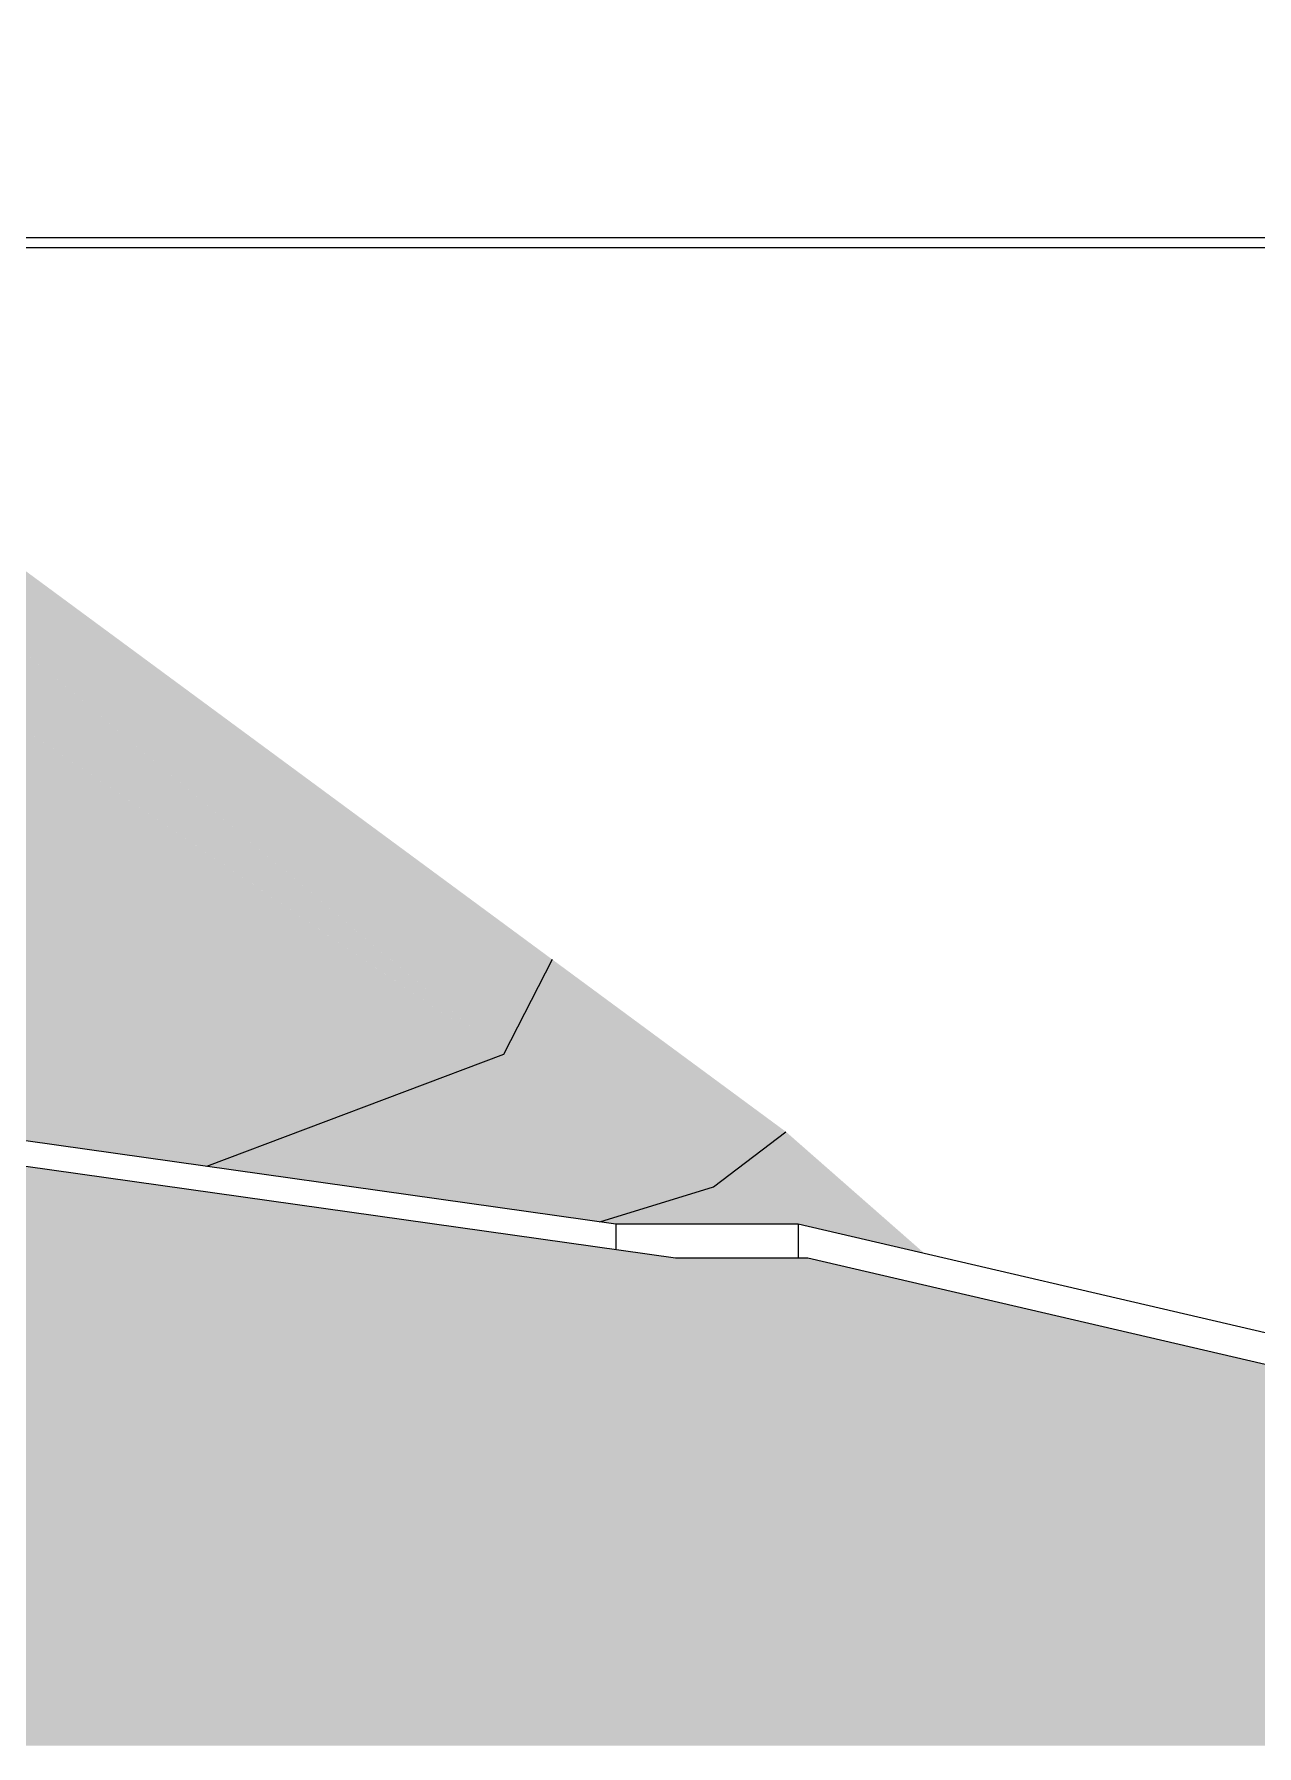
# Model space of a CAD drawing. Header units: metres. Extents: x -3 to 469, y -13 to 19.
# Drawn here: x 430.21 to 435.11, y -7.14 to -0.29 of the extents above; entities that cross this region are included whole.
import ezdxf

# ---------------------------------------------------------------- set-up
doc = ezdxf.new("R2010")
doc.units = ezdxf.units.M
for name, color, linetype, lineweight in [('0-1', 7, 'Continuous', 5), ('A-DETL-1', 7, 'Continuous', 20), ('A-FLOR', 7, 'Continuous', 9)]:
    doc.layers.add(name, color=color, linetype=linetype, lineweight=lineweight)
for name, color, linetype, lineweight, true_color in [('A-DETL-GENF-1', 7, 'Continuous', 5, 0xb8a087), ('A-FLOR-PATT-6', 7, 'Continuous', 20, 0xb8c78b), ('A-FLOR-PATT-7', 7, 'Continuous', 20, 0xd3dcb8), ('A-GENM-1', 7, 'Continuous', 9, 0xaaaaaa)]:
    doc.layers.add(name, color=color, linetype=linetype, lineweight=lineweight, true_color=true_color)

# ---------------------------------------------------------------- blocks, each defined once
blk = doc.blocks.new('Viga-007 - Viga-007-295370-FACHADA 04')
at = {"layer": 'A-GENM-1'}
for p, q in [((10.6389, -1.1), (33.3303, -1.1)), ((10.6931, -1.14), (33.3303, -1.14))]:
    blk.add_line(p, q, dxfattribs=at)
blk = doc.blocks.new('CONTAINER-R01_rvt-4-FACHADA 04')
at = {"layer": 'A-GENM-1'}
blk.add_blockref('Viga-007 - Viga-007-295370-FACHADA 04', (0, 0), dxfattribs=at)

msp = doc.modelspace()

# ---------------------------------------------------------------- hatches: boundary and pattern name
at = {"layer": 'A-DETL-GENF-1'}
h = msp.add_hatch(dxfattribs=at)
h.set_pattern_fill('FP_98', color=256, style=0, pattern_type=2)
h.set_pattern_definition([(45, (385.194, 0), (0, 1.79605), [1.27, -1.27]), (45, (385.531, -0.3368), (0, 1.79605), [1.27, -1.27]), (45, (385.867, -0.6735), (0, 1.79605), [1.27, -1.27]), (135, (385.194, 0.2245), (-1.79605, 1e-16), [1.27, -1.27]), (135, (385.531, 0.5613), (-1.79605, 1e-16), [1.27, -1.27]), (135, (385.867, 0.898), (-1.79605, 1e-16), [1.27, -1.27])])
h.paths.add_polyline_path([(441.6476, -7.1377), (441.708, -7.1377), (433.3076, -5.1856), (432.7774, -5.1856), (426.5447, -4.3056), (421.0203, -4.2761), (417.5186, -1.6374), (417.1812, -1.3), (410.648, -1.3), (410.648, -1.45), (369.4926, -1.45), (369.4926, -0.67), (365.048, -0.67), (365.048, -1.45), (364.858, -1.45), (364.858, -0.3), (355.8353, -0.3), (355.8353, -7.1377), (439.9027, -7.1377)])
at = {"layer": 'A-FLOR-PATT-6'}
for points in [[(430.9005, -4.8187), (432.0895, -4.37), (425.7202, -0.05), (428.8834, -4.5339), (430.8955, -4.818)], [(432.0895, -4.37), (426.9435, -0.05), (425.7202, -0.05), (431.6461, -4.0692)], [(432.0895, -4.37), (432.2845, -3.99), (426.9548, -0.0595), (431.706, -4.048)], [(433.7761, -5.1679), (433.2203, -4.68), (432.93, -4.9), (433.1289, -5.05), (433.2688, -5.05), (433.5576, -5.1171)], [(432.7774, -5.05), (432.9809, -5.05), (432.93, -4.9), (432.4753, -5.041), (432.5388, -5.05)], [(433.1289, -5.05), (432.93, -4.9), (432.9809, -5.05), (433.0896, -5.05)]]:
    msp.add_hatch(color=256, dxfattribs=at).paths.add_polyline_path(points)
at = {"layer": 'A-FLOR-PATT-7'}
for points in [[(433.2203, -4.68), (432.2845, -3.99), (432.0895, -4.37), (432.93, -4.6004)], [(431.4565, -4.8972), (432.0895, -4.37), (430.9005, -4.8187), (430.9128, -4.8204)], [(432.4753, -5.041), (432.93, -4.9), (432.0895, -4.37), (431.4565, -4.8972), (432.3967, -5.0299)], [(432.93, -4.9), (433.2203, -4.68), (432.0895, -4.37), (432.7774, -4.8038)]]:
    msp.add_hatch(color=256, dxfattribs=at).paths.add_polyline_path(points)

# ---------------------------------------------------------------- linework, layer by layer
at = {"layer": 'A-DETL-1'}
for p, q in [((432.7774, -5.1856), (426.5447, -4.3056)), ((433.3076, -5.1856), (432.7774, -5.1856)), ((441.708, -7.1377), (433.3076, -5.1856))]:
    msp.add_line(p, q, dxfattribs=at)
at = {"layer": 'A-FLOR'}
for p, q in [((432.2845, -3.99), (432.0895, -4.37)), ((432.5388, -5.05), (427.2268, -4.3)), ((432.0895, -4.37), (430.9005, -4.8187)), ((432.93, -4.9), (433.2203, -4.68)), ((432.4753, -5.041), (432.93, -4.9)), ((433.2688, -5.05), (432.5388, -5.05)), ((432.5388, -5.05), (432.5388, -5.1519)), ((442.2529, -7.1377), (433.2688, -5.05)), ((433.2688, -5.05), (433.2688, -5.1856))]:
    msp.add_line(p, q, dxfattribs=at)

# ---------------------------------------------------------------- block references
at = {"layer": '0-1'}
msp.add_blockref('CONTAINER-R01_rvt-4-FACHADA 04', (417.728, 0), dxfattribs=at)

doc.saveas('drawing.dxf')
